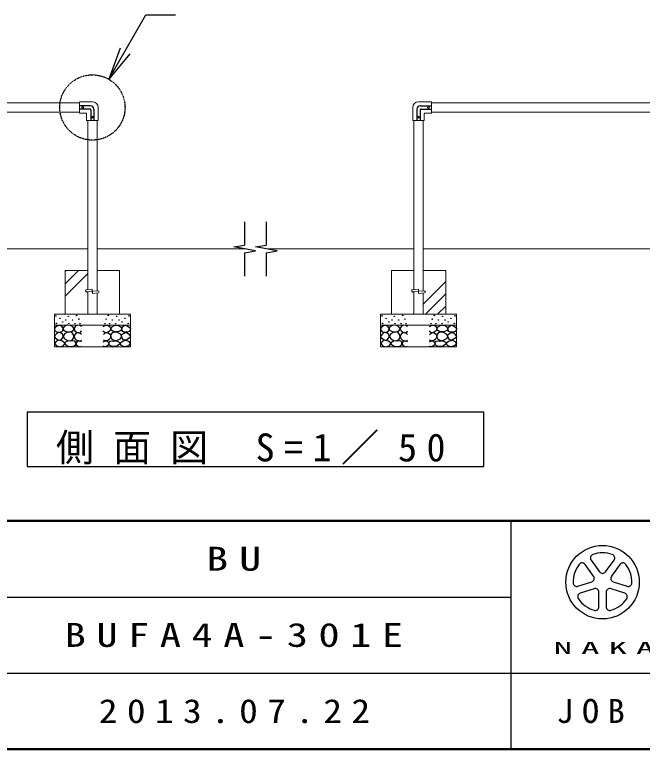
# Model space of a CAD drawing. Units: millimetres, scale not verified. Extents: x -19540 to 0, y -1690 to 13350.
# Drawn here: x -5782 to -2896, y 0 to 3376 of the extents above; entities that cross this region are included whole.
import ezdxf

# ---------------------------------------------------------------- set-up
doc = ezdxf.new("R2010")
doc.units = ezdxf.units.MM
doc.linetypes.add('USER3', pattern=[8, 3, -1, 1, -1, 1, -1])
for name, color, linetype, lineweight in [('A3図枠', 7, 'Continuous', 25), ('線', 2, 'Continuous', 25), ('補助', 2, 'Continuous', 13)]:
    doc.layers.add(name, color=color, linetype=linetype, lineweight=lineweight)
doc.layers.add('図面プロファイル', color=7, linetype='Continuous')
doc.styles.add('ＭＳ ゴシック', font='')
doc.styles.get('ＭＳ ゴシック').set_extended_font_data('MS Gothic')

msp = doc.modelspace()

# ---------------------------------------------------------------- linework, layer by layer
at = {"layer": 'A3図枠', "lineweight": 50}
for p, q in [((-19250, 1050), (0, 1050)), ((-19250, 0), (0, 0))]:
    msp.add_line(p, q, dxfattribs=at)
at = {"layer": 'A3図枠', "color": 211}
for p, q in [((-3500, 1050), (-3500, 0)), ((-9375, 700), (-3500, 700)), ((-12125, 350), (0, 350))]:
    msp.add_line(p, q, dxfattribs=at)
at = {"layer": 'A3図枠'}
for p, q in [((-3119.506, 795.827), (-3158.739, 849.828)), ((-3131.435, 869.665), (-3092.202, 815.665)), ((-3064.897, 815.665), (-3025.664, 869.666)), ((-2998.359, 849.828), (-3037.593, 795.827)), ((-3191.424, 749.233), (-3127.943, 769.86)), ((-3029.155, 769.86), (-2965.674, 749.233)), ((-3117.514, 737.761), (-3180.995, 717.135)), ((-3095.424, 654.964), (-3095.424, 721.712)), ((-3061.674, 721.712), (-3061.674, 654.964)), ((-2976.103, 717.135), (-3039.585, 737.761))]:
    msp.add_line(p, q, dxfattribs=at)
msp.add_circle((-3078.549, 768.165), 168.75, dxfattribs=at)
for centre, radius, start, end in [((-3117.783, 879.584), 16.875, 109.39847, 215.99997), ((-3078.549, 768.165), 135, 70.60155, 109.39847), ((-3039.316, 879.584), 16.875, 324, 70.60155), ((-3078.549, 768.165), 135, 142.60154, 181.39846), ((-3172.391, 839.909), 16.875, 35.99999, 142.60154), ((-2984.707, 839.909), 16.875, 37.39846, 143.99995), ((-3078.549, 768.165), 135, 358.60155, 37.39847), ((-3078.549, 825.584), 16.875, 215.99998, 324), ((-3133.158, 785.909), 16.875, 287.99998, 35.99999), ((-3023.941, 785.909), 16.875, 143.99996, 251.99999), ((-3196.639, 765.282), 16.875, 181.39848, 287.99997), ((-2960.459, 765.282), 16.875, 252.00001, 358.60156), ((-3175.78, 701.086), 16.875, 107.99999, 214.60154), ((-3112.299, 721.712), 16.875, 359.99997, 107.99999), ((-3044.799, 721.712), 16.875, 71.99997, 179.99999), ((-2981.318, 701.086), 16.875, 325.39847, 71.99996), ((-3078.549, 768.165), 135, 214.60156, 253.39848), ((-3078.549, 768.165), 135, 286.60155, 325.39847), ((-3112.299, 654.964), 16.875, 253.39847, 359.99997), ((-3044.799, 654.964), 16.875, 179.99999, 286.60154)]:
    msp.add_arc(centre, radius, start, end, dxfattribs=at)
at = {"layer": '線', "color": 7, "lineweight": 13}
for p, q in [((-5485, 2971.35), (-6879, 2971.35)), ((-5485, 2974.5), (-5485, 2925.5)), ((-5425, 2976.5), (-5483, 2976.5)), ((-3925, 2976.5), (-3867, 2976.5)), ((-3865, 2974.5), (-3865, 2925.5)), ((-3865, 2971.35), (-2471, 2971.35)), ((-5398.5, 2950), (-5398.5, 2892)), ((-3951.5, 2950), (-3951.5, 2892)), ((-5485, 2928.65), (-6879, 2928.65)), ((-5453.5, 2923.5), (-5483, 2923.5)), ((-5451.5, 2921.5), (-5451.5, 2892)), ((-3898.5, 2921.5), (-3898.5, 2892)), ((-3896.5, 2923.5), (-3867, 2923.5)), ((-3865, 2928.65), (-2471, 2928.65)), ((-5400.5, 2890), (-5449.5, 2890)), ((-5446.35, 2113.008), (-5446.35, 2890)), ((-5403.65, 2107.036), (-5403.65, 2890)), ((-3949.5, 2890), (-3900.5, 2890)), ((-3946.35, 2113.008), (-3946.35, 2890)), ((-3903.65, 2107.036), (-3903.65, 2890)), ((-6903.65, 2300), (-5446.35, 2300)), ((-5403.65, 2300), (-4724.992, 2300)), ((-4624.992, 2300), (-3946.35, 2300)), ((-3903.65, 2300), (-2446.35, 2300)), ((-5550, 2200), (-5550, 2000)), ((-5550, 2200), (-5446.35, 2200)), ((-5403.65, 2200), (-5300, 2200)), ((-5300, 2200), (-5300, 2000)), ((-4050, 2200), (-4050, 2000)), ((-4050, 2200), (-3946.35, 2200)), ((-3903.65, 2200), (-3800, 2200)), ((-3800, 2200), (-3800, 2000)), ((-5425.5, 2114.975), (-5451.97, 2112.478)), ((-5425.5, 2104.931), (-5451.03, 2102.522)), ((-5446.35, 2000), (-5446.35, 2102.964)), ((-5425.5, 2104.931), (-5425.5, 2115.022)), ((-5398.97, 2107.478), (-5424.5, 2105.069)), ((-5424.5, 2095.025), (-5424.5, 2105.069)), ((-5398.03, 2097.522), (-5424.5, 2095.025)), ((-5403.65, 2000), (-5403.65, 2096.992)), ((-3925.5, 2114.975), (-3951.97, 2112.478)), ((-3925.5, 2104.931), (-3951.03, 2102.522)), ((-3946.35, 2000), (-3946.35, 2102.964)), ((-3925.5, 2104.931), (-3925.5, 2115.022)), ((-3898.97, 2107.478), (-3924.5, 2105.069)), ((-3924.5, 2095.025), (-3924.5, 2105.069)), ((-3898.03, 2097.522), (-3924.5, 2095.025)), ((-3903.65, 2000), (-3903.65, 2096.992)), ((-5600, 2000), (-5600, 1850)), ((-5600, 2000), (-5250, 2000)), ((-5446.35, 2000), (-5403.65, 2000)), ((-5250, 2000), (-5250, 1850)), ((-4100, 2000), (-4100, 1850)), ((-4100, 2000), (-3750, 2000)), ((-3946.35, 2000), (-3903.65, 2000)), ((-3750, 2000), (-3750, 1850)), ((-5600, 1950), (-5250, 1950)), ((-4100, 1950), (-3750, 1950)), ((-5600, 1850), (-5250, 1850)), ((-4100, 1850), (-3750, 1850))]:
    msp.add_line(p, q, dxfattribs=at)
at = {"layer": '線'}
for p, q in [((-5433, 2957), (-5485, 2957)), ((-5437, 2943), (-5485, 2943)), ((-5432, 2938), (-5432, 2890)), ((-5418, 2942), (-5418, 2890)), ((-3932, 2942), (-3932, 2890)), ((-3918, 2938), (-3918, 2890)), ((-3917, 2957), (-3865, 2957)), ((-3913, 2943), (-3865, 2943)), ((-4724.992, 2425), (-4724.992, 2317.633)), ((-4624.992, 2425), (-4624.992, 2317.633)), ((-4775.008, 2308.814), (-4724.992, 2317.633)), ((-4674.992, 2291.184), (-4774.992, 2308.816)), ((-4675.008, 2308.814), (-4624.992, 2317.633)), ((-4574.992, 2291.184), (-4674.992, 2308.816)), ((-4724.992, 2282.367), (-4674.992, 2291.184)), ((-4724.992, 2282.367), (-4724.992, 2175)), ((-4624.992, 2282.367), (-4574.992, 2291.184)), ((-4624.992, 2282.367), (-4624.992, 2175)), ((-5451.97, 2102.522), (-5446.35, 2101.992)), ((-3951.97, 2102.522), (-3946.35, 2101.992))]:
    msp.add_line(p, q, dxfattribs=at)
for points in [[(-5577.551, 1949.402), (-5584.014, 1946.862), (-5590.225, 1943.382), (-5596.083, 1939.344), (-5599.731, 1933.877), (-5598.719, 1926.294), (-5593.711, 1919.935), (-5586.845, 1917.345), (-5579.136, 1917.084), (-5571.523, 1917.688), (-5565.194, 1920.252), (-5561.442, 1925.538), (-5560.125, 1931.976), (-5560.973, 1937.181), (-5563.927, 1942.115), (-5570.087, 1946.942)], [(-5538.127, 1949.493), (-5543.032, 1948.876), (-5548.669, 1946.79), (-5556.64, 1941.002), (-5560.292, 1934.086), (-5559.417, 1930.124), (-5555.696, 1925.707), (-5546.205, 1920.934), (-5536.235, 1919.49), (-5528.885, 1919.318), (-5521.369, 1920.842), (-5513.77, 1925.456), (-5510.016, 1931.653), (-5510.986, 1936.306), (-5515.693, 1941.654), (-5526.361, 1947.861)], [(-5311.873, 1949.493), (-5306.968, 1948.876), (-5301.331, 1946.79), (-5293.36, 1941.002), (-5289.708, 1934.086), (-5290.583, 1930.124), (-5294.304, 1925.707), (-5303.795, 1920.934), (-5313.765, 1919.49), (-5321.115, 1919.318), (-5328.631, 1920.842), (-5336.23, 1925.456), (-5339.984, 1931.653), (-5339.014, 1936.306), (-5334.307, 1941.654), (-5323.639, 1947.861)], [(-5272.449, 1949.402), (-5265.986, 1946.862), (-5259.775, 1943.382), (-5253.917, 1939.344), (-5250.269, 1933.877), (-5251.281, 1926.294), (-5256.289, 1919.935), (-5263.155, 1917.345), (-5270.864, 1917.084), (-5278.477, 1917.688), (-5284.806, 1920.252), (-5288.558, 1925.538), (-5289.875, 1931.976), (-5289.027, 1937.181), (-5286.073, 1942.115), (-5279.913, 1946.942)], [(-4077.551, 1949.402), (-4084.014, 1946.862), (-4090.225, 1943.382), (-4096.083, 1939.344), (-4099.731, 1933.877), (-4098.719, 1926.294), (-4093.711, 1919.935), (-4086.845, 1917.345), (-4079.136, 1917.084), (-4071.523, 1917.688), (-4065.194, 1920.252), (-4061.442, 1925.538), (-4060.125, 1931.976), (-4060.973, 1937.181), (-4063.927, 1942.115), (-4070.087, 1946.942)], [(-4038.127, 1949.493), (-4043.032, 1948.876), (-4048.669, 1946.79), (-4056.64, 1941.002), (-4060.292, 1934.086), (-4059.417, 1930.124), (-4055.696, 1925.707), (-4046.205, 1920.934), (-4036.235, 1919.49), (-4028.885, 1919.318), (-4021.369, 1920.842), (-4013.77, 1925.456), (-4010.016, 1931.653), (-4010.986, 1936.306), (-4015.693, 1941.654), (-4026.361, 1947.861)], [(-3811.873, 1949.493), (-3806.968, 1948.876), (-3801.331, 1946.79), (-3793.36, 1941.002), (-3789.708, 1934.086), (-3790.583, 1930.124), (-3794.304, 1925.707), (-3803.795, 1920.934), (-3813.765, 1919.49), (-3821.115, 1919.318), (-3828.631, 1920.842), (-3836.23, 1925.456), (-3839.984, 1931.653), (-3839.014, 1936.306), (-3834.307, 1941.654), (-3823.639, 1947.861)], [(-3772.449, 1949.402), (-3765.986, 1946.862), (-3759.775, 1943.382), (-3753.917, 1939.344), (-3750.269, 1933.877), (-3751.281, 1926.294), (-3756.289, 1919.935), (-3763.155, 1917.345), (-3770.864, 1917.084), (-3778.477, 1917.688), (-3784.806, 1920.252), (-3788.558, 1925.538), (-3789.875, 1931.976), (-3789.027, 1937.181), (-3786.073, 1942.115), (-3779.913, 1946.942)], [(-5580.086, 1916.45), (-5585.415, 1913.657), (-5590.859, 1909.479), (-5597.308, 1902.659), (-5599.731, 1895.855), (-5596.103, 1891.027), (-5589.592, 1886.666), (-5582.954, 1882.379), (-5576.284, 1880.329), (-5568.64, 1882.776), (-5562.343, 1889.201), (-5559.236, 1897.478), (-5560.759, 1905.994), (-5568.917, 1913.245)], [(-5550.831, 1885.163), (-5538.242, 1878.307), (-5524.883, 1877.324), (-5514.599, 1884.778), (-5509.747, 1896.515), (-5512.027, 1907.293), (-5518.936, 1915.436), (-5527.761, 1918.869), (-5538.938, 1917.598), (-5552.692, 1909.543), (-5558.669, 1898.678), (-5556.034, 1891.484)], [(-5299.169, 1885.163), (-5311.758, 1878.307), (-5325.117, 1877.324), (-5335.401, 1884.778), (-5340.253, 1896.515), (-5337.973, 1907.293), (-5331.064, 1915.436), (-5322.239, 1918.869), (-5311.062, 1917.598), (-5297.308, 1909.543), (-5291.331, 1898.678), (-5293.966, 1891.484)], [(-5269.914, 1916.45), (-5264.585, 1913.657), (-5259.141, 1909.479), (-5252.692, 1902.659), (-5250.269, 1895.855), (-5253.897, 1891.027), (-5260.408, 1886.666), (-5267.046, 1882.379), (-5273.716, 1880.329), (-5281.36, 1882.776), (-5287.657, 1889.201), (-5290.764, 1897.478), (-5289.241, 1905.994), (-5281.083, 1913.245)], [(-4080.086, 1916.45), (-4085.415, 1913.657), (-4090.859, 1909.479), (-4097.308, 1902.659), (-4099.731, 1895.855), (-4096.103, 1891.027), (-4089.592, 1886.666), (-4082.954, 1882.379), (-4076.284, 1880.329), (-4068.64, 1882.776), (-4062.343, 1889.201), (-4059.236, 1897.478), (-4060.759, 1905.994), (-4068.917, 1913.245)], [(-4050.831, 1885.163), (-4038.242, 1878.307), (-4024.883, 1877.324), (-4014.599, 1884.778), (-4009.747, 1896.515), (-4012.027, 1907.293), (-4018.936, 1915.436), (-4027.761, 1918.869), (-4038.938, 1917.598), (-4052.692, 1909.543), (-4058.669, 1898.678), (-4056.034, 1891.484)], [(-3799.169, 1885.163), (-3811.758, 1878.307), (-3825.117, 1877.324), (-3835.401, 1884.778), (-3840.253, 1896.515), (-3837.973, 1907.293), (-3831.064, 1915.436), (-3822.239, 1918.869), (-3811.062, 1917.598), (-3797.308, 1909.543), (-3791.331, 1898.678), (-3793.966, 1891.484)], [(-3769.914, 1916.45), (-3764.585, 1913.657), (-3759.141, 1909.479), (-3752.692, 1902.659), (-3750.269, 1895.855), (-3753.897, 1891.027), (-3760.408, 1886.666), (-3767.046, 1882.379), (-3773.716, 1880.329), (-3781.36, 1882.776), (-3787.657, 1889.201), (-3790.764, 1897.478), (-3789.241, 1905.994), (-3781.083, 1913.245)], [(-5580.905, 1880.517), (-5592.225, 1874.498), (-5599.036, 1865.683), (-5590.549, 1854.413), (-5572.114, 1850.299), (-5557.761, 1856.41), (-5552.335, 1866.782), (-5563.117, 1875.89)], [(-5523.802, 1876.373), (-5531.337, 1876.999), (-5539.479, 1875.562), (-5548.406, 1871.504), (-5552.723, 1866.102), (-5550.037, 1861.419), (-5544.074, 1856.912), (-5537.595, 1853.068), (-5530.289, 1850.695), (-5518.44, 1850.928), (-5508.124, 1855.02), (-5503.421, 1859.827), (-5501.367, 1865.561), (-5502.427, 1870.709), (-5506.503, 1875.292), (-5514.901, 1877.832)], [(-5326.198, 1876.373), (-5318.663, 1876.999), (-5310.521, 1875.562), (-5301.594, 1871.504), (-5297.277, 1866.102), (-5299.963, 1861.419), (-5305.926, 1856.912), (-5312.405, 1853.068), (-5319.711, 1850.695), (-5331.56, 1850.928), (-5341.876, 1855.02), (-5346.579, 1859.827), (-5348.633, 1865.561), (-5347.573, 1870.709), (-5343.497, 1875.292), (-5335.099, 1877.832)], [(-5269.095, 1880.517), (-5257.775, 1874.498), (-5250.964, 1865.683), (-5259.451, 1854.413), (-5277.886, 1850.299), (-5292.239, 1856.41), (-5297.665, 1866.782), (-5286.883, 1875.89)], [(-4080.905, 1880.517), (-4092.225, 1874.498), (-4099.036, 1865.683), (-4090.549, 1854.413), (-4072.114, 1850.299), (-4057.761, 1856.41), (-4052.335, 1866.782), (-4063.117, 1875.89)], [(-4023.802, 1876.373), (-4031.337, 1876.999), (-4039.479, 1875.562), (-4048.406, 1871.504), (-4052.723, 1866.102), (-4050.037, 1861.419), (-4044.074, 1856.912), (-4037.595, 1853.068), (-4030.289, 1850.695), (-4018.44, 1850.928), (-4008.124, 1855.02), (-4003.421, 1859.827), (-4001.367, 1865.561), (-4002.427, 1870.709), (-4006.503, 1875.292), (-4014.901, 1877.832)], [(-3826.198, 1876.373), (-3818.663, 1876.999), (-3810.521, 1875.562), (-3801.594, 1871.504), (-3797.277, 1866.102), (-3799.963, 1861.419), (-3805.926, 1856.912), (-3812.405, 1853.068), (-3819.711, 1850.695), (-3831.56, 1850.928), (-3841.876, 1855.02), (-3846.579, 1859.827), (-3848.633, 1865.561), (-3847.573, 1870.709), (-3843.497, 1875.292), (-3835.099, 1877.832)], [(-3769.095, 1880.517), (-3757.775, 1874.498), (-3750.964, 1865.683), (-3759.451, 1854.413), (-3777.886, 1850.299), (-3792.239, 1856.41), (-3797.665, 1866.782), (-3786.883, 1875.89)]]:
    msp.add_lwpolyline(points, close=True, dxfattribs=at)
for points in [[(-5475, 1943.299), (-5483.427, 1948.154), (-5492.11, 1949.636), (-5497.73, 1947.948), (-5502.883, 1944.249), (-5507.355, 1938.941), (-5509.22, 1932.209), (-5505.552, 1923.439), (-5497.496, 1917), (-5489.197, 1914.621), (-5481.971, 1915.733), (-5477.921, 1919.109), (-5475, 1923.654)], [(-5375, 1943.299), (-5366.573, 1948.154), (-5357.89, 1949.636), (-5352.27, 1947.948), (-5347.117, 1944.249), (-5342.645, 1938.941), (-5340.78, 1932.209), (-5344.448, 1923.439), (-5352.504, 1917), (-5360.803, 1914.621), (-5368.029, 1915.733), (-5372.079, 1919.109), (-5375, 1923.654)], [(-3975, 1943.299), (-3983.427, 1948.154), (-3992.11, 1949.636), (-3997.729, 1947.948), (-4002.883, 1944.249), (-4007.355, 1938.941), (-4009.22, 1932.209), (-4005.552, 1923.439), (-3997.496, 1917), (-3989.197, 1914.621), (-3981.971, 1915.733), (-3977.921, 1919.109), (-3975, 1923.654)], [(-3875, 1943.299), (-3866.573, 1948.154), (-3857.89, 1949.636), (-3852.271, 1947.948), (-3847.117, 1944.249), (-3842.645, 1938.941), (-3840.78, 1932.209), (-3844.448, 1923.439), (-3852.504, 1917), (-3860.803, 1914.621), (-3868.029, 1915.733), (-3872.079, 1919.109), (-3875, 1923.654)], [(-5475.317, 1907.178), (-5482.457, 1912.64), (-5490.526, 1915.099), (-5497.231, 1913.875), (-5503.199, 1910.03), (-5507.592, 1904.248), (-5509.22, 1897.039), (-5506.556, 1888.431), (-5500.348, 1881.513), (-5492.709, 1877.642), (-5485.139, 1876.761), (-5479.985, 1878.2), (-5475.317, 1880.88)], [(-5374.683, 1907.178), (-5367.543, 1912.64), (-5359.474, 1915.099), (-5352.769, 1913.875), (-5346.801, 1910.03), (-5342.408, 1904.248), (-5340.78, 1897.039), (-5343.444, 1888.431), (-5349.652, 1881.513), (-5357.291, 1877.642), (-5364.861, 1876.761), (-5370.015, 1878.2), (-5374.683, 1880.88)], [(-3975.317, 1907.178), (-3982.457, 1912.64), (-3990.526, 1915.099), (-3997.231, 1913.875), (-4003.199, 1910.03), (-4007.592, 1904.248), (-4009.22, 1897.039), (-4006.556, 1888.431), (-4000.348, 1881.513), (-3992.709, 1877.642), (-3985.139, 1876.761), (-3979.985, 1878.2), (-3975.317, 1880.88)], [(-3874.683, 1907.178), (-3867.543, 1912.64), (-3859.474, 1915.099), (-3852.769, 1913.875), (-3846.801, 1910.03), (-3842.408, 1904.248), (-3840.78, 1897.039), (-3843.444, 1888.431), (-3849.652, 1881.513), (-3857.291, 1877.642), (-3864.861, 1876.761), (-3870.015, 1878.2), (-3874.683, 1880.88)], [(-5475, 1872.642), (-5481.018, 1875.96), (-5488.307, 1876.761), (-5497.024, 1872.427), (-5501.298, 1865.671), (-5500.686, 1862.001), (-5497.813, 1857.75), (-5490.651, 1852.278), (-5483.238, 1850.462), (-5478.942, 1851.514), (-5475, 1853.631)], [(-5375, 1872.642), (-5368.982, 1875.96), (-5361.693, 1876.761), (-5352.976, 1872.427), (-5348.702, 1865.671), (-5349.314, 1862.001), (-5352.187, 1857.75), (-5359.349, 1852.278), (-5366.762, 1850.462), (-5371.058, 1851.514), (-5375, 1853.631)], [(-3975, 1872.642), (-3981.018, 1875.96), (-3988.307, 1876.761), (-3997.024, 1872.427), (-4001.298, 1865.671), (-4000.686, 1862.001), (-3997.813, 1857.75), (-3990.651, 1852.278), (-3983.238, 1850.462), (-3978.942, 1851.514), (-3975, 1853.631)], [(-3875, 1872.642), (-3868.982, 1875.96), (-3861.693, 1876.761), (-3852.976, 1872.427), (-3848.702, 1865.671), (-3849.314, 1862.001), (-3852.187, 1857.75), (-3859.349, 1852.278), (-3866.762, 1850.462), (-3871.058, 1851.514), (-3875, 1853.631)]]:
    msp.add_lwpolyline(points, dxfattribs=at)
at = {"layer": '線', "linetype": 'USER3'}
msp.add_circle((-5425.028, 2950), 150, dxfattribs=at)
at = {"layer": '線'}
for centre, radius in [((-5470, 2950), 4), ((-3880, 2950), 4), ((-5425, 2905), 4), ((-3925, 2905), 4), ((-5593.394, 1992.177), 1), ((-5497.583, 1994.091), 1), ((-5352.417, 1994.091), 1), ((-5256.606, 1992.177), 1), ((-4093.394, 1992.177), 1), ((-3997.583, 1994.091), 1), ((-3852.417, 1994.091), 1), ((-3756.606, 1992.177), 1), ((-5574.383, 1980.77), 1), ((-5561.392, 1963.977), 1), ((-5547.451, 1973.483), 1), ((-5536.044, 1989.959), 1), ((-5516.504, 1973.549), 1), ((-5487.582, 1977.063), 1), ((-5362.418, 1977.063), 1), ((-5333.496, 1973.549), 1), ((-5313.956, 1989.959), 1), ((-5302.549, 1973.483), 1), ((-5288.608, 1963.977), 1), ((-5275.617, 1980.77), 1), ((-4074.383, 1980.77), 1), ((-4061.392, 1963.977), 1), ((-4047.451, 1973.483), 1), ((-4036.044, 1989.959), 1), ((-4016.504, 1973.549), 1), ((-3987.582, 1977.063), 1), ((-3862.418, 1977.063), 1), ((-3833.496, 1973.549), 1), ((-3813.956, 1989.959), 1), ((-3802.549, 1973.483), 1), ((-3788.608, 1963.977), 1), ((-3775.617, 1980.77), 1), ((-5590.225, 1957.323), 1), ((-5532.559, 1956.373), 1), ((-5504.881, 1956.521), 1), ((-5482.717, 1955.98), 1), ((-5367.283, 1955.98), 1), ((-5345.119, 1956.521), 1), ((-5317.441, 1956.373), 1), ((-5259.775, 1957.323), 1), ((-4090.225, 1957.323), 1), ((-4032.559, 1956.373), 1), ((-4004.881, 1956.521), 1), ((-3982.717, 1955.98), 1), ((-3867.283, 1955.98), 1), ((-3845.119, 1956.521), 1), ((-3817.441, 1956.373), 1), ((-3759.775, 1957.323), 1)]:
    msp.add_circle(centre, radius, dxfattribs=at)
at = {"layer": '線', "color": 7, "lineweight": 13}
for centre, radius, start, end in [((-5483, 2974.5), 2, 90, 180), ((-5425, 2950), 26.5, 0, 90), ((-3925, 2950), 26.5, 90, 180), ((-3867, 2974.5), 2, 0, 90), ((-5483, 2925.5), 2, 180, 270), ((-5453.5, 2921.5), 2, 0, 90), ((-3896.5, 2921.5), 2, 90, 180), ((-3867, 2925.5), 2, 270, 0), ((-5449.5, 2892), 2, 180, 270), ((-5400.5, 2892), 2, 270, 0), ((-3949.5, 2892), 2, 180, 270), ((-3900.5, 2892), 2, 270, 0), ((-5451.5, 2107.5), 5, 95.38931, 275.38931), ((-5398.5, 2102.5), 5, 275.38931, 95.38931), ((-3951.5, 2107.5), 5, 95.38931, 275.38931), ((-3898.5, 2102.5), 5, 275.38931, 95.38931)]:
    msp.add_arc(centre, radius, start, end, dxfattribs=at)
at = {"layer": '線'}
for centre, radius, start, end in [((-5437, 2938), 5, 0, 90), ((-5433, 2942), 15, 0, 90), ((-3917, 2942), 15, 90, 180), ((-3913, 2938), 5, 90, 180)]:
    msp.add_arc(centre, radius, start, end, dxfattribs=at)
at = {"layer": '補助', "lineweight": 25}
for p, q in [((-5275.028, 3209.808), (-5178.788, 3376.5)), ((-5178.788, 3376.5), (-5128.788, 3376.5)), ((-5128.788, 3376.5), (-5043.431, 3376.5)), ((-5296.679, 3222.308), (-5350.028, 3079.904)), ((-5350.028, 3079.904), (-5275.028, 3209.808)), ((-5253.378, 3197.308), (-5350.028, 3079.904))]:
    msp.add_line(p, q, dxfattribs=at)
at = {"layer": '補助'}
for p, q in [((-5550, 2139.344), (-5489.344, 2200)), ((-5550, 2195.471), (-5545.471, 2200)), ((-5550, 2083.218), (-5446.35, 2186.868)), ((-3903.65, 2045.77), (-3800, 2149.42)), ((-3893.293, 2000), (-3800, 2093.293)), ((-3837.166, 2000), (-3800, 2037.166)), ((-3949.42, 2000), (-3946.35, 2003.07))]:
    msp.add_line(p, q, dxfattribs=at)
at = {"layer": '補助', "lineweight": 25}
msp.add_lwpolyline([(-5724.992, 1550), (-5724.992, 1300), (-3624.992, 1300), (-3624.992, 1550)], close=True, dxfattribs=at)

# ---------------------------------------------------------------- texts
at = {"layer": 'A3図枠', "color": 4, "style": 'ＭＳ ゴシック'}
for s, insert, char_height, attachment_point in [('\\T1.5;\\W2.25;NAKAMURA\\~MFG.CORPORATION', (-3303.143, 437.5), 54.99, 7), ('\\T1.5;\\W1.05;JOB', (-3113.807, 175.253), 110, 5)]:
    msp.add_mtext(s, dxfattribs=dict(at, insert=insert, char_height=char_height, attachment_point=attachment_point))
at = {"layer": '図面プロファイル', "char_height": 110, "attachment_point": 5, "style": 'ＭＳ ゴシック'}
for s, insert in [('\\T1.5;\\W1.35;BU', (-4750, 875)), ('\\T1.5;\\W1.3;BUFA4A-301E', (-4750, 525)), ('\\T1.5;\\W1.15;2013.07.22', (-4750, 175))]:
    msp.add_mtext(s, dxfattribs=dict(at, insert=insert))
at = {"layer": '補助', "insert": (-4674.992, 1308.333), "char_height": 128.3, "attachment_point": 8, "style": 'ＭＳ ゴシック'}
msp.add_mtext('\\T1.5;側面図\\~S=1／50', dxfattribs=at)

doc.saveas('drawing.dxf')
